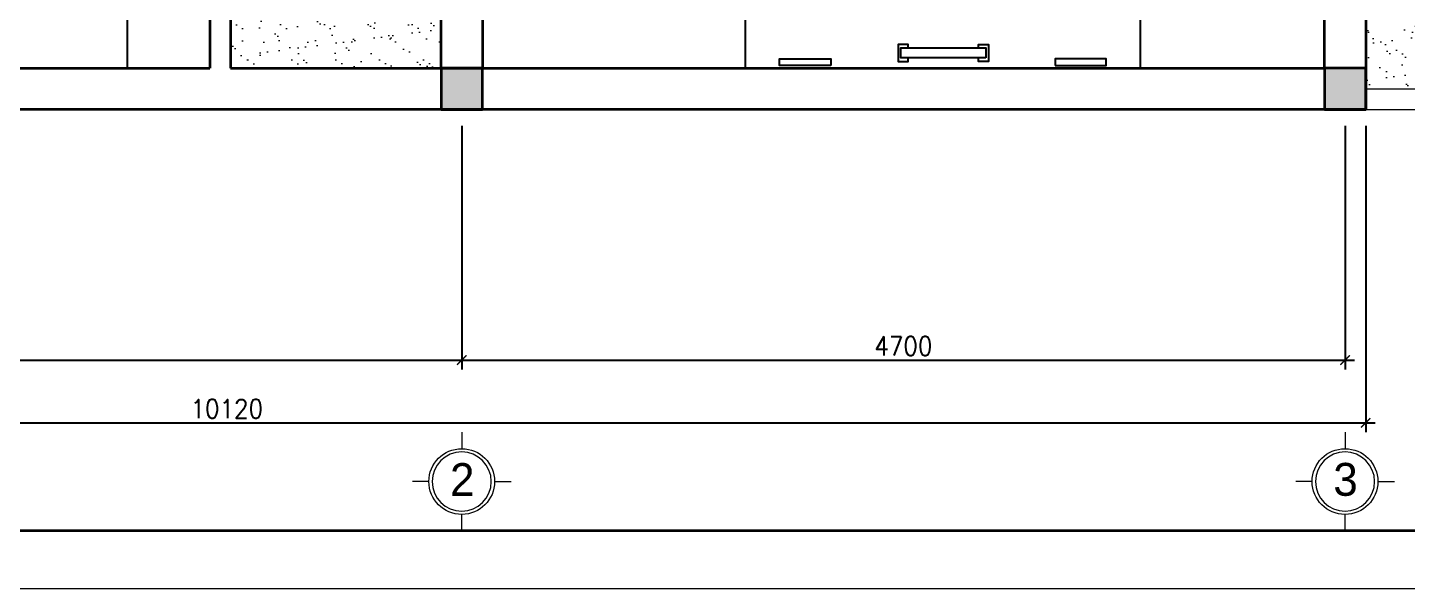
# Model space of a CAD drawing. Header units: millimetres. Extents: x -529782 to -142003, y -492574 to -273331.
# Drawn here: x -434588 to -427246, y -294879 to -291891 of the extents above; entities that cross this region are included whole.
import ezdxf
from ezdxf.enums import TextEntityAlignment as Align

# ---------------------------------------------------------------- set-up
doc = ezdxf.new("R2010")
doc.units = ezdxf.units.MM
doc.header["$LTSCALE"] = 500
doc.header["$MEASUREMENT"] = 0
doc.header["$PDMODE"] = 3
doc.linetypes.add('CENTER', pattern=[2, 1.25, -0.25, 0.25, -0.25])
doc.layers.get('0').update_dxf_attribs({"linetype": 'CONTINUOUS', "lineweight": 13})
doc.layers.get('Defpoints').update_dxf_attribs({"color": 255, "linetype": 'CONTINUOUS', "lineweight": 13})
for name, color, linetype, lineweight in [('1.cat 30', 30, 'CONTINUOUS', 35), ('1.cot', 2, 'CONTINUOUS', 35), ('2.thay 145', 145, 'CONTINUOUS', 18), ('3.manh 08', 8, 'CONTINUOUS', 9), ('4.dim 08', 8, 'CONTINUOUS', 13), ('7.tim 67', 67, 'CENTER', 9), ('9.text \xad white', 7, 'CONTINUOUS', 15), ('CA.dim 08', 251, 'CONTINUOUS', 13), ('cat', 4, 'CONTINUOUS', 35)]:
    doc.layers.add(name, color=color, linetype=linetype, lineweight=lineweight)
doc.layers.add('NTHT', color=5, linetype='CONTINUOUS')
doc.styles.add('CA.JSC1', font='')
doc.styles.get("Standard").update_dxf_attribs({"font": 'txt.shx', "width": 0.9})
doc.styles.get('CA.JSC1').set_extended_font_data('.VnAvantH')
doc.dimstyles.new('CA 50', dxfattribs={"dimscale": 0, "dimtxt": 100, "dimasz": 50, "dimexe": 50, "dimexo": 0, "dimgap": 25, "dimtad": 1, "dimdec": 0, "dimzin": 0, "dimdsep": 46, "dimtxsty": 'Standard', "dimblk": 'ARCHTICK', "dimcen": 0.09, "dimdle": 50, "dimclrd": 256, "dimclre": 256, "dimclrt": 7, "dimadec": 0, "dimazin": 0, "dimtfac": 1, "dimtdec": 0, "dimtix": 1, "dimtmove": 2, "dimatfit": 3, "dimldrblk": 'DOT', "dimfxl": 1, "dimtolj": 1, "dimtzin": 0, "dimarcsym": 0})

# ---------------------------------------------------------------- blocks, each defined once
blk = doc.blocks.new('_ArchTick')
at = {"color": 1, "linetype": 'ByBlock', "const_width": 0.150000081}
blk.add_lwpolyline([(-0.5000002699998731, -0.5000002699998731), (0.5000002699998731, 0.5000002699998731)], dxfattribs=at)
blk = doc.blocks.new('*D2004')
at = {"layer": '7.tim 67', "linetype": 'Continuous', "lineweight": -2, "transparency": 16777216}
for p, q in [((-437478.2814957089, -292415.6074575902), (-437478.2814957089, -293712.6593938951)), ((-432278.2814957089, -292415.6074575902), (-432278.2814957089, -293712.6593938951)), ((-437528.2814957089, -293662.6593938951), (-432228.2814957089, -293662.6593938951))]:
    blk.add_line(p, q, dxfattribs=at)
at = {"layer": 'Defpoints', "color": 0, "linetype": 'Continuous', "transparency": 16777216}
for p in [(-437478.2814957089, -292415.6074575902), (-432278.2814957089, -292415.6074575902), (-432278.2814957089, -293662.6593938951)]:
    blk.add_point(p, dxfattribs=at)
at = {"layer": '7.tim 67', "linetype": 'Continuous', "lineweight": -2, "transparency": 16777216, "xscale": 50, "yscale": 50, "zscale": 50, "rotation": 180}
blk.add_blockref('_ArchTick', (-437478.2814957089, -293662.6593938951), dxfattribs=at)
at = {"layer": '7.tim 67', "linetype": 'Continuous', "lineweight": -2, "transparency": 16777216, "xscale": 50, "yscale": 50, "zscale": 50}
blk.add_blockref('_ArchTick', (-432278.2814957089, -293662.6593938951), dxfattribs=at)
at = {"layer": '7.tim 67', "color": 7, "linetype": 'Continuous', "transparency": 16777216, "insert": (-434878.2814957089, -293587.6593938951), "char_height": 100, "attachment_point": 5}
blk.add_mtext('\\A1;5200', dxfattribs=at)
blk = doc.blocks.new('_DOT')
at = {"color": 1, "linetype": 'ByBlock'}
blk.add_line((-0.5, 0), (-1, 0), dxfattribs=at)
at = {"color": 1, "linetype": 'ByBlock', "const_width": 0.5}
blk.add_lwpolyline([(-0.25, 0, 1), (0.25, 0, 1)], format="xyb", close=True, dxfattribs=at)
blk = doc.blocks.new('*D2005')
at = {"layer": '7.tim 67', "linetype": 'Continuous', "lineweight": -2, "transparency": 16777216}
for p, q in [((-432278.2814957089, -292415.6074575902), (-432278.2814957089, -293712.6593938951)), ((-427578.2814957089, -292415.6074575902), (-427578.2814957089, -293712.6593938951)), ((-432328.2814957089, -293662.6593938951), (-427528.2814957089, -293662.6593938951))]:
    blk.add_line(p, q, dxfattribs=at)
at = {"layer": 'Defpoints', "color": 0, "linetype": 'Continuous', "transparency": 16777216}
for p in [(-432278.2814957089, -292415.6074575902), (-427578.2814957089, -292415.6074575902), (-427578.2814957089, -293662.6593938951)]:
    blk.add_point(p, dxfattribs=at)
at = {"layer": '7.tim 67', "linetype": 'Continuous', "lineweight": -2, "transparency": 16777216, "xscale": 50, "yscale": 50, "zscale": 50, "rotation": 180}
blk.add_blockref('_ArchTick', (-432278.2814957089, -293662.6593938951), dxfattribs=at)
at = {"layer": '7.tim 67', "linetype": 'Continuous', "lineweight": -2, "transparency": 16777216, "xscale": 50, "yscale": 50, "zscale": 50}
blk.add_blockref('_ArchTick', (-427578.2814957089, -293662.6593938951), dxfattribs=at)
at = {"layer": '7.tim 67', "color": 7, "linetype": 'Continuous', "transparency": 16777216, "insert": (-429928.2814957089, -293587.6593938951), "char_height": 100, "attachment_point": 5}
blk.add_mtext('\\A1;4700', dxfattribs=at)
blk = doc.blocks.new('*D2011')
at = {"layer": '7.tim 67', "linetype": 'Continuous', "lineweight": -2, "transparency": 16777216}
for p, q in [((-437588.2814957089, -292415.6074575902), (-437588.2814957089, -294047.3445767199)), ((-427468.2814957089, -292415.6074575902), (-427468.2814957089, -294047.3445767199)), ((-437638.2814957089, -293997.3445767199), (-427418.2814957089, -293997.3445767199))]:
    blk.add_line(p, q, dxfattribs=at)
at = {"layer": 'Defpoints', "color": 0, "linetype": 'Continuous', "transparency": 16777216}
for p in [(-437588.2814957089, -292415.6074575902), (-427468.2814957089, -292415.6074575902), (-427468.2814957089, -293997.3445767199)]:
    blk.add_point(p, dxfattribs=at)
at = {"layer": '7.tim 67', "linetype": 'Continuous', "lineweight": -2, "transparency": 16777216, "xscale": 50, "yscale": 50, "zscale": 50, "rotation": 180}
blk.add_blockref('_ArchTick', (-437588.2814957089, -293997.3445767199), dxfattribs=at)
at = {"layer": '7.tim 67', "linetype": 'Continuous', "lineweight": -2, "transparency": 16777216, "xscale": 50, "yscale": 50, "zscale": 50}
blk.add_blockref('_ArchTick', (-427468.2814957089, -293997.3445767199), dxfattribs=at)
at = {"layer": '7.tim 67', "color": 7, "linetype": 'Continuous', "transparency": 16777216, "insert": (-433528.2814957089, -293922.3445767199), "char_height": 100, "attachment_point": 5}
blk.add_mtext('\\A1;10120', dxfattribs=at)
blk = doc.blocks.new('A$C41BA5761')
at = {"layer": '2.thay 145'}
blk.add_lwpolyline([(839.9994073519047, 524.9998310285737, -3898660.642287513), (839.9994073521084, 525.0001542164828, 1.154242490888426e-06), (839.9994073524431, 524.9999926225864, 1.154242490888426e-06)], format="xyb", dxfattribs=at)
at = {"layer": '3.manh 08'}
for p, q in [((524.9994049160159, 1050.000159478077), (524.9994049160159, 875.0001713204256)), ((174.9994048396911, 525.0001523148676), (-0.000583361616008915, 525.0001523148676)), ((874.9994049923262, 525.0001523148676), (1049.999393193633, 525.0001523148676)), ((524.9994049160159, 0.0001831847475841641), (524.9994049160159, 175.000171342399))]:
    blk.add_line(p, q, dxfattribs=at)
blk.add_arc((524.9994049160159, 525.0001713313977), 349.9999999890093, 359.9999968883953, 359.9999381014106, dxfattribs=at)
blk = doc.blocks.new('khung co loan')
at = {"layer": '1.cat 30'}
blk.add_lwpolyline([(1158.281703106128, -14553.47590842255), (1158.281703106128, -303.4759079545038), (20658.28170374641, -303.4759079545038), (20658.28170374641, -14553.47590842255)], close=True, dxfattribs=at)
at = {"layer": '3.manh 08'}
blk.add_lwpolyline([(0, -14850.00000048772), (21000.00000000023, -14850.00000048772), (21000.00000000023, -4.877219907939434e-07), (0, -4.877219907939434e-07)], close=True, dxfattribs=at)

msp = doc.modelspace()

# ---------------------------------------------------------------- hatches: boundary and pattern name
at = {"layer": '1.cot'}
for points in [[(-432168.2814957089, -292107.5207308844), (-432388.2814957089, -292107.5207308844), (-432388.2814957089, -292327.5207308844), (-432168.2814957089, -292327.5207308844)], [(-427468.2814957089, -292107.5207308844), (-427688.2814957089, -292107.5207308844), (-427688.2814957089, -292327.5207308844), (-427468.2814957089, -292327.5207308844)]]:
    msp.add_hatch(color=256, dxfattribs=at).paths.add_polyline_path(points)
at = {"layer": 'CA.dim 08'}
h = msp.add_hatch(dxfattribs=at)
h.set_pattern_fill('AR-SAND', color=256, scale=75, style=0)
h.set_pattern_definition([(37.50000000000001, (-146123.5924993914, 15368.81805302692), (-4.724501858220612, 144.5117826759869), [0, -114, 0, -127.5, 0, -121.875]), (7.499999999999999, (-146123.5924993914, 15368.81805302692), (132.7332528950795, 211.6609548922305), [0, -61.49999999999999, 0, -102.75, 0, -39.375]), (327.5, (-146215.8424993914, 15368.81805302692), (233.5606396313621, 0.4244290152723373), [0, -37.5, 0, -135, 0, -176.25]), (317.5, (-146215.8424993914, 15368.81805302692), (225.459495342922, 65.82566737006869), [0, -18.75, 0, -88.5, 0, -101.25])])
h.paths.add_polyline_path([(-427468.2814957088, -286427.5207308845), (-427468.2814957089, -292217.5207308844), (-426578.2814957089, -292217.5207308844), (-426578.2814957089, -286427.5207308845)])
h = msp.add_hatch(dxfattribs=at)
h.set_pattern_fill('AR-SAND', color=256, scale=75, style=0)
h.set_pattern_definition([(37.50000000000001, (-145523.5924993914, 30737.63610605383), (-4.724501858220612, 144.5117826759869), [0, -114, 0, -127.5, 0, -121.875]), (7.499999999999999, (-145523.5924993914, 30737.63610605383), (132.7332528950795, 211.6609548922305), [0, -61.49999999999999, 0, -102.75, 0, -39.375]), (327.5, (-145615.8424993914, 30737.63610605383), (233.5606396313621, 0.4244290152723373), [0, -37.5, 0, -135, 0, -176.25]), (317.5, (-145615.8424993914, 30737.63610605383), (225.459495342922, 65.82566737006869), [0, -18.75, 0, -88.5, 0, -101.25])])
h.paths.add_polyline_path([(-433323.281495709, -291847.5207308845), (-433323.281495709, -291497.5207308845), (-432573.281495709, -291497.5207308845), (-432573.281495709, -291847.5207308845)])
h.paths.add_polyline_path([(-433323.2814957089, -291197.5207308844), (-433323.281495709, -290847.5207308843), (-432573.281495709, -290847.5207308844), (-432573.281495709, -291197.5207308844)])
h.paths.add_polyline_path([(-432573.2814957089, -290197.5207308843), (-432573.281495709, -290547.5207308844), (-433323.281495709, -290547.5207308843), (-433323.2814957089, -290197.5207308844)])
h.paths.add_polyline_path([(-432573.281495709, -289547.5207308843), (-432573.2814957089, -289897.5207308843), (-433323.281495709, -289897.5207308843), (-433323.281495709, -289547.5207308843)])
h.paths.add_polyline_path([(-433508.281495709, -292107.5207308844), (-432388.2814957089, -292107.5207308844), (-432388.2814957089, -289247.5207308842), (-433508.281495709, -289247.5207308843)])

# ---------------------------------------------------------------- linework, layer by layer
msp.add_line((-430700.281495709, -292107.5207308843), (-430768.281495709, -292107.5207308843))
at = {"layer": '1.cat 30'}
for p, q in [((-433618.281495709, -291777.5207308844), (-433618.2814957091, -292107.5207308844)), ((-433508.2814957091, -291777.5207308843), (-433508.2814957091, -292107.5207308844))]:
    msp.add_line(p, q, dxfattribs=at)
for points in [[(-432388.2814957089, -292107.5207308844), (-427688.2814957089, -292107.5207308844), (-427688.2814957088, -286207.5207308845), (-427468.2814957088, -286207.5207308845), (-427468.2814957089, -292327.5207308844), (-437588.2814957089, -292327.5207308844), (-437588.2814957089, -282527.5207308844), (-436478.2814957089, -282527.5207308844), (-436478.2814957089, -282527.5207308844), (-435423.2814957089, -282527.5207308844)], [(-437368.2814957089, -289137.5207308845), (-437368.2814957089, -292107.5207308844), (-433618.2814957091, -292107.5207308844)], [(-433508.2814957091, -292107.5207308844), (-432388.2814957089, -292107.5207308844)]]:
    msp.add_lwpolyline(points, dxfattribs=at)
msp.add_lwpolyline([(-432388.2814957089, -291777.5207308844), (-432168.2814957089, -291777.5207308844), (-432168.2814957089, -292107.5207308844), (-432388.2814957089, -292107.5207308844)], close=True, dxfattribs=at)
at = {"layer": '1.cot'}
for points in [[(-432388.2814957089, -292327.5207308844), (-432168.2814957089, -292327.5207308844), (-432168.2814957089, -292107.5207308844), (-432388.2814957089, -292107.5207308844)], [(-427688.2814957089, -292327.5207308844), (-427468.2814957089, -292327.5207308844), (-427468.2814957089, -292107.5207308844), (-427688.2814957089, -292107.5207308844)]]:
    msp.add_lwpolyline(points, close=True, dxfattribs=at)
at = {"layer": '4.dim 08'}
msp.add_line((-427468.2814957089, -292327.5207308844), (-427468.2814957089, -289027.5207308845), dxfattribs=at)
at = {"layer": 'CA.dim 08'}
for p, q in [((-427468.2814957089, -292217.5207308844), (-426578.2814957089, -292217.5207308844)), ((-427468.2814957089, -292327.5207308844), (-426468.2814957089, -292327.5207308844))]:
    msp.add_line(p, q, dxfattribs=at)
at = {"layer": 'cat'}
msp.add_line((-430768.281495709, -292107.5207308843), (-428668.2814957089, -292107.5207308844), dxfattribs=at)
at = {"layer": 'NTHT'}
msp.add_line((-434058.281495709, -290467.5207308621), (-434058.2814957091, -292107.5207308844), dxfattribs=at)
for points in [[(-430768.281495709, -292107.5207308843), (-430768.281495709, -291239.5207308843), (-428668.2814957089, -291239.5207308843), (-428668.2814957089, -292107.5207308843)], [(-429902.0047515232, -291998.9805355659), (-429902.0047515232, -291980.8168427801), (-429955.7165592958, -291980.8168427801), (-429955.7165592958, -292071.3788007179), (-429902.0047515232, -292071.3788007179), (-429902.0047515232, -292052.3200121799)], [(-429528.9698964512, -291998.9805355659), (-429528.9698964512, -291980.8168427801), (-429475.2580886786, -291980.8168427801), (-429475.2580886786, -292071.3788007179), (-429528.9698964513, -292071.3788007179), (-429528.9698964513, -292052.3200121799)]]:
    msp.add_lwpolyline(points, dxfattribs=at)
for points in [[(-430315.1259580668, -292094.1858814015), (-430587.387554069, -292094.1858814015), (-430587.387554069, -292057.6539991827), (-430315.1259580668, -292057.6539991827)], [(-429488.60263957, -292052.3200121799), (-429942.3720084045, -292052.3200121799), (-429942.3720084045, -291998.9805355659), (-429488.60263957, -291998.9805355659)], [(-429121.4370333511, -292094.1858814015), (-428849.1754373488, -292094.1858814015), (-428849.1754373488, -292057.6539991827), (-429121.4370333511, -292057.6539991827)]]:
    msp.add_lwpolyline(points, close=True, dxfattribs=at)

# ---------------------------------------------------------------- block references
at = {"layer": '2.thay 145'}
for name, p, xscale, yscale, zscale in [('khung co loan', (-441665.9518479283, -279510.4103375495), 1.034937242569868, 1.034937242628075, 1.034937242583367), ('A$C41BA5761', (-432540.7811981669, -294572.3446564589), 0.5, 0.5, 0.5), ('A$C41BA5761', (-427840.7811981669, -294572.3446564589), 0.5, 0.5, 0.5)]:
    msp.add_blockref(name, p, dxfattribs=dict(at, xscale=xscale, yscale=yscale, zscale=zscale))

# ---------------------------------------------------------------- texts
at = {"layer": '9.text \xad white', "style": 'CA.JSC1'}
for s, p in [('2', (-432275.5311791863, -294298.0946345789)), ('3', (-427575.5311791863, -294298.0946345789))]:
    msp.add_text(s, height=174.9999882000658, dxfattribs=at).set_placement(p, align=Align.MIDDLE)

# ---------------------------------------------------------------- dimensions: what is measured, and where the dimension line sits
at = {"layer": '7.tim 67', "color": 9, "linetype": 'Continuous'}
dim = msp.add_linear_dim(base=(-427468.2814957089, -293997.3445767199), p1=(-437588.2814957089, -292415.6074575902), p2=(-427468.2814957089, -292415.6074575902), dimstyle='CA 50', override={"dimscale": 1}, dxfattribs=at)
dim.commit()
dim.dimension.update_dxf_attribs({"geometry": '*D2011', "text_midpoint": (-433528.2814957089, -293922.3445767199), "dimtype": 160})
for base, p1, p2, picture, middle in [((-432278.2814957089, -293662.6593938951), (-437478.2814957089, -292415.6074575902), (-432278.2814957089, -292415.6074575902), '*D2004', (-434878.2814957089, -293587.6593938951)), ((-427578.2814957089, -293662.6593938951), (-432278.2814957089, -292415.6074575902), (-427578.2814957089, -292415.6074575902), '*D2005', (-429928.2814957089, -293587.6593938951))]:
    dim = msp.add_linear_dim(base=base, p1=p1, p2=p2, dimstyle='CA 50', override={"dimscale": 1}, dxfattribs=at)
    dim.commit()
    dim.dimension.update_dxf_attribs({"geometry": picture, "text_midpoint": middle})

doc.saveas('drawing.dxf')
